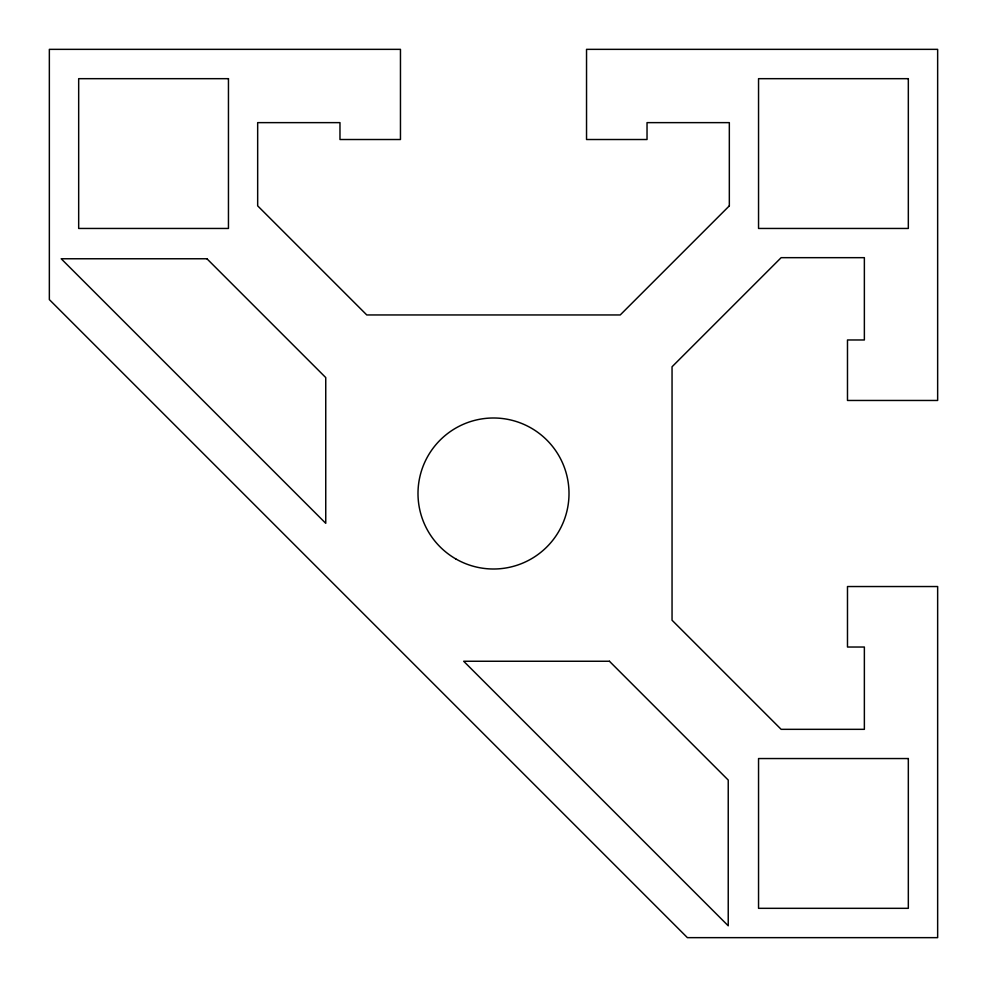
<?xml version="1.0" encoding="UTF-8"?>
<svg xmlns="http://www.w3.org/2000/svg" width="987" height="987" viewBox="0 0 987 987"><rect width="100%" height="100%" fill="white"/><g stroke="black" fill="none" stroke-linecap="round" stroke-linejoin="round"><path stroke-width="1.48" d="M729.331 205.851L620.231 314.952L366.769 314.952L257.669 205.851L257.669 122.635L339.972 122.635L339.972 139.512L400.463 139.512L400.463 49.35L49.35 49.35L49.35 299.604L687.396 937.65L937.65 937.65L937.65 586.537L847.488 586.537L847.488 647.028L864.365 647.028L864.365 729.331L781.149 729.331L672.048 620.231L672.048 366.769L781.149 257.669L864.365 257.669L864.365 339.972L847.488 339.972L847.488 400.463L937.65 400.463L937.65 49.35L586.537 49.35L586.537 139.512L647.028 139.512L647.028 122.635L729.331 122.635L729.331 205.851M228.453 78.676L78.676 78.676L78.676 228.453L228.453 228.453L228.453 78.676M908.324 78.676L758.547 78.676L758.547 228.453L908.324 228.453L908.324 78.676M206.937 258.767L61.206 258.767L325.747 523.307L325.747 377.565L206.937 258.767M609.435 661.253L463.693 661.253L728.233 925.794L728.233 780.063L609.435 661.253M908.324 758.547L758.547 758.547L758.547 908.324L908.324 908.324L908.324 758.547M455.747 558.889A75.505 75.505 0 0 0 569.005 493.5A75.505 75.505 0 0 0 455.747 428.111A75.505 75.505 0 0 0 455.747 558.889"/></g></svg>
